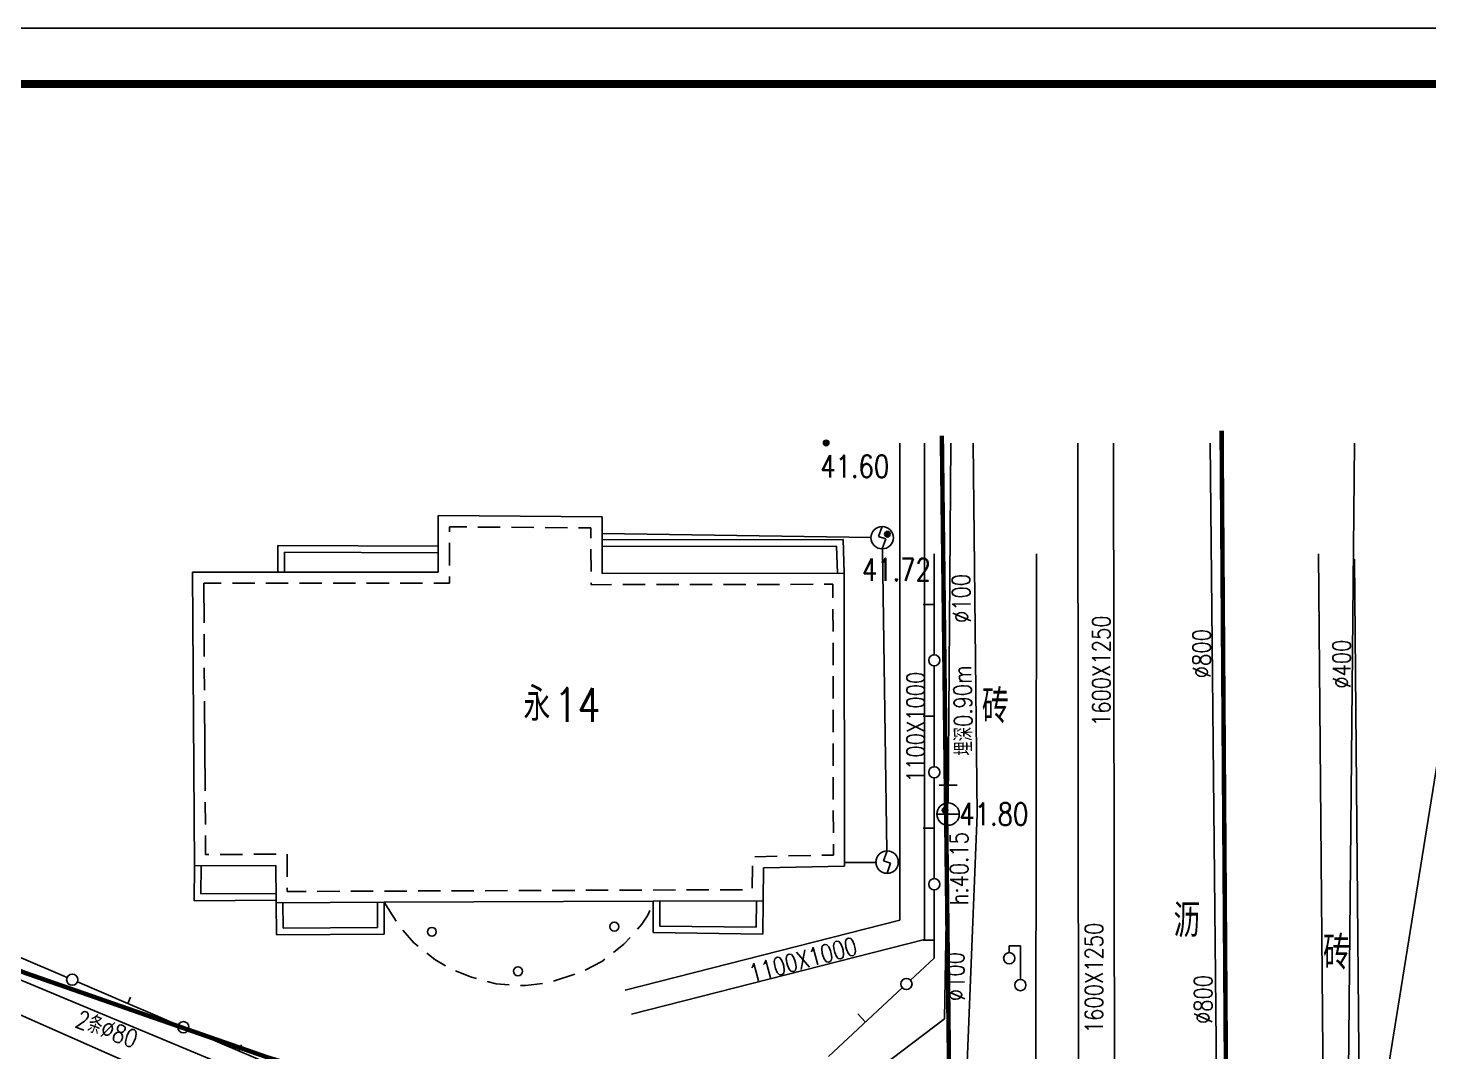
# Model space of a CAD drawing. Header units: inches. Extents: x 505347 to 508499, y 312634 to 313316.
# Drawn here: x 505456.9 to 505519.5, y 312912.7 to 312958.4 of the extents above; entities that cross this region are included whole.
import ezdxf
from ezdxf.lldxf.tags import DXFTag

# ---------------------------------------------------------------- set-up
doc = ezdxf.new("R2010")
doc.units = ezdxf.units.IN
doc.header["$LTSCALE"] = 0.5
doc.header["$MEASUREMENT"] = 0
doc.linetypes.add('ACAD_ISO05W100', pattern=[33, 24, -3, 0, -3, 0, -3])
doc.linetypes.add('B1', pattern=[3, 2, -1])
for name, color, linetype in [('BJ02', 7, 'Continuous'), ('BJ03', 7, 'Continuous'), ('BJ04', 7, 'Continuous'), ('BJ08', 7, 'Continuous'), ('BJ10', 7, 'Continuous'), ('上水井', 4, 'Continuous'), ('上水注记', 4, 'Continuous'), ('上水管线', 4, 'Continuous'), ('上水高程表', 4, 'Continuous'), ('热力注记', 40, 'Continuous'), ('热力管线', 40, 'Continuous'), ('照明井', 193, 'Continuous'), ('照明管线', 193, 'Continuous'), ('电力注记', 1, 'Continuous'), ('电力管线', 1, 'Continuous'), ('道路红线', 1, 'Continuous'), ('雨水注记', 34, 'Continuous'), ('雨水管线', 34, 'Continuous')]:
    doc.layers.add(name, color=color, linetype=linetype)
doc.styles.add('HZ', font='simplex.shx', dxfattribs={"bigfont": 'hztxt'})
doc.styles.add('细等线', font='txt.shx', dxfattribs={"bigfont": 'ht.shx'})
tags = doc.linetypes.add('DL', pattern='A,15,-4.925,[130,ltypeshp.shx,S=0.5,R=330,X=-0.15,Y=0.433],0,[130,ltypeshp.shx,S=0.4,R=90,X=0,Y=0],-0.15,[130,ltypeshp.shx,S=0.5,R=150,X=0,Y=-0.433],-4.925,15', length=40).pattern_tags.tags
tags[32:33] = [DXFTag(74, 4), DXFTag(75, 0), DXFTag(340, '0'), DXFTag(46, 1.0), DXFTag(50, 0.0), DXFTag(44, 0.0), DXFTag(45, 0.0)]
tags[30:31] = [DXFTag(74, 4), DXFTag(75, 0), DXFTag(340, '0'), DXFTag(46, 1.0), DXFTag(50, 0.0), DXFTag(44, 0.0), DXFTag(45, 0.0)]
tags[4:5] = [DXFTag(74, 4), DXFTag(75, 0), DXFTag(340, '0'), DXFTag(46, 1.0), DXFTag(50, 0.0), DXFTag(44, 0.0), DXFTag(45, 0.0)]
tags = doc.linetypes.add('SS', pattern='A,15,-1.9,[130,ltypeshp.shx,S=1,R=330,X=0,Y=0],-1.2,[130,ltypeshp.shx,S=1,R=330,X=0,Y=0],-1.9,15', length=35).pattern_tags.tags
tags[24:25] = [DXFTag(74, 4), DXFTag(75, 0), DXFTag(340, '0'), DXFTag(46, 1.0), DXFTag(50, 0.0), DXFTag(44, 0.0), DXFTag(45, 0.0)]
tags[22:23] = [DXFTag(74, 4), DXFTag(75, 0), DXFTag(340, '0'), DXFTag(46, 1.0), DXFTag(50, 0.0), DXFTag(44, 0.0), DXFTag(45, 0.0)]
tags[4:5] = [DXFTag(74, 4), DXFTag(75, 0), DXFTag(340, '0'), DXFTag(46, 1.0), DXFTag(50, 0.0), DXFTag(44, 0.0), DXFTag(45, 0.0)]

# ---------------------------------------------------------------- blocks, each defined once
blk = doc.blocks.new('b3525')
for p, q in [((-1, 3.5), (0, 3.5)), ((-1, 2.9), (-1, 3.5)), ((0, 0.5), (0, 3.5))]:
    blk.add_line(p, q)
for centre in [(-1, 2.4), (0, 0)]:
    blk.add_circle(centre, 0.5)
blk = doc.blocks.new('B8211')
blk.add_hatch(color=256).paths.add_polyline_path([(0.25, 0, 1), (-0.25, 0, 1)])
blk.add_circle((0, 0), 0.25)
blk = doc.blocks.new('B547')
at = {"linetype": 'Continuous'}
for p, q in [((0, 1), (-0.31427, 0.111111)), ((-0.31427, 0.111111), (0.31427, -0.111111)), ((0, -1), (0.31427, -0.111111))]:
    blk.add_line(p, q, dxfattribs=at)
blk.add_circle((0, 0), 1)
blk = doc.blocks.new('B553')
at = {"linetype": 'Continuous'}
for p, q in [((-0.8, 2.6), (0.8, 2.6)), ((0, 1), (0, 2.6)), ((-1, 0), (1, 0))]:
    blk.add_line(p, q, dxfattribs=at)
blk.add_circle((0, 0), 1, dxfattribs=at)
blk = doc.blocks.new('111111')
for p, q in [((518331.076, 303651.061), (518751.076, 303651.061)), ((518751.076, 303651.061), (518331.076, 303651.061))]:
    blk.add_line(p, q)
at = {"const_width": 0.35}
blk.add_lwpolyline([(518343.576, 303648.561), (518748.576, 303648.561), (518748.576, 303505.111), (518343.576, 303505.111)], close=True, dxfattribs=at)

msp = doc.modelspace()

# ---------------------------------------------------------------- linework, layer by layer
at = {"color": 1, "const_width": 0.2}
msp.add_lwpolyline([(505444.597, 312920.808), (505456.76, 312916.188), (505467.585, 312912.418), (505484.515, 312907.241), (505498.112, 312903.696), (505497.697, 312940.189)], dxfattribs=at)
at = {"layer": 'BJ02', "linetype": 'Continuous'}
for p, q in [((505475.191, 312936.625), (505482.518, 312936.565)), ((505475.193, 312935.257), (505475.191, 312936.625)), ((505476.47, 312936.115), (505475.692, 312936.121)), ((505475.692, 312936.121), (505475.692, 312935.899)), ((505482.518, 312936.565), (505482.52, 312935.541)), ((505476.97, 312936.11), (505477.97, 312936.102)), ((505478.47, 312936.098), (505479.47, 312936.09)), ((505479.97, 312936.086), (505480.97, 312936.078)), ((505482.019, 312936.069), (505481.47, 312936.074)), ((505482.02, 312935.618), (505482.019, 312936.069)), ((505482.52, 312935.541), (505482.522, 312934.037)), ((505493.283, 312935.556), (505482.522, 312935.541)), ((505493.331, 312934.055), (505493.283, 312935.556)), ((505475.193, 312935.257), (505468.024, 312935.283)), ((505468.024, 312935.283), (505468.024, 312934.098)), ((505475.192, 312934.957), (505468.324, 312934.982)), ((505468.324, 312934.982), (505468.324, 312934.098)), ((505475.195, 312934.097), (505475.193, 312935.257)), ((505475.693, 312935.399), (505475.693, 312935.258)), ((505475.693, 312935.258), (505475.694, 312934.399)), ((505482.021, 312935.118), (505482.022, 312934.118)), ((505492.992, 312935.256), (505482.522, 312935.241)), ((505493.031, 312934.045), (505492.992, 312935.256)), ((505464.215, 312934.098), (505468.024, 312934.098)), ((505464.306, 312920.974), (505464.215, 312934.098)), ((505468.024, 312934.098), (505475.195, 312934.097)), ((505475.695, 312933.899), (505475.696, 312933.597)), ((505482.023, 312933.536), (505482.023, 312933.618)), ((505482.522, 312934.037), (505493.331, 312934.055)), ((505493.331, 312934.055), (505493.353, 312920.967)), ((505464.72, 312933.598), (505465.498, 312933.598)), ((505464.72, 312933.598), (505464.731, 312931.827)), ((505465.998, 312933.598), (505466.998, 312933.598)), ((505467.498, 312933.598), (505468.498, 312933.598)), ((505468.998, 312933.598), (505469.998, 312933.598)), ((505470.498, 312933.598), (505471.498, 312933.598)), ((505471.998, 312933.597), (505472.998, 312933.597)), ((505473.498, 312933.597), (505474.498, 312933.597)), ((505475.696, 312933.597), (505474.998, 312933.597)), ((505482.941, 312933.538), (505482.023, 312933.536)), ((505483.441, 312933.539), (505484.441, 312933.54)), ((505484.941, 312933.541), (505485.941, 312933.543)), ((505486.441, 312933.544), (505487.441, 312933.545)), ((505487.941, 312933.546), (505488.941, 312933.548)), ((505489.441, 312933.549), (505490.441, 312933.55)), ((505490.941, 312933.551), (505491.941, 312933.553)), ((505492.832, 312933.554), (505492.441, 312933.554)), ((505492.833, 312932.945), (505492.832, 312933.554)), ((505492.834, 312932.445), (505492.835, 312931.445)), ((505464.741, 312930.328), (505464.734, 312931.327)), ((505492.836, 312930.945), (505492.838, 312929.945)), ((505464.752, 312928.828), (505464.745, 312929.828)), ((505492.839, 312929.445), (505492.84, 312928.445)), ((505464.755, 312928.328), (505464.783, 312924.328)), ((505492.841, 312927.945), (505492.843, 312926.945)), ((505464.772, 312925.828), (505464.766, 312926.828)), ((505492.844, 312926.445), (505492.845, 312925.445)), ((505492.846, 312924.945), (505492.848, 312923.945)), ((505464.793, 312922.828), (505464.786, 312923.828)), ((505492.849, 312923.445), (505492.851, 312922.445)), ((505464.797, 312922.328), (505464.803, 312921.477)), ((505492.852, 312921.457), (505492.851, 312921.945)), ((505464.803, 312921.477), (505464.952, 312921.478)), ((505466.452, 312921.489), (505465.452, 312921.482)), ((505467.952, 312921.499), (505466.952, 312921.492)), ((505468.449, 312920.492), (505468.442, 312921.492)), ((505490.341, 312921.407), (505489.341, 312921.387)), ((505491.84, 312921.437), (505490.841, 312921.417)), ((505492.34, 312921.447), (505492.852, 312921.457)), ((505464.306, 312920.974), (505464.292, 312919.42)), ((505467.945, 312920.999), (505464.306, 312920.974)), ((505464.606, 312920.971), (505464.595, 312919.722)), ((505467.956, 312919.445), (505467.945, 312920.999)), ((505489.237, 312920.983), (505489.223, 312919.983)), ((505489.736, 312920.895), (505489.715, 312919.414)), ((505493.353, 312920.967), (505489.736, 312920.895)), ((505468.452, 312919.992), (505468.453, 312919.832)), ((505472.293, 312919.847), (505471.293, 312919.843)), ((505473.793, 312919.853), (505472.793, 312919.849)), ((505475.293, 312919.859), (505474.293, 312919.855)), ((505476.793, 312919.864), (505475.793, 312919.861)), ((505478.293, 312919.87), (505477.293, 312919.866)), ((505479.793, 312919.876), (505478.793, 312919.872)), ((505481.293, 312919.882), (505480.293, 312919.878)), ((505482.793, 312919.887), (505481.793, 312919.884)), ((505484.293, 312919.893), (505483.293, 312919.889)), ((505485.793, 312919.899), (505484.793, 312919.895)), ((505487.293, 312919.905), (505486.293, 312919.901)), ((505488.793, 312919.91), (505487.793, 312919.907)), ((505464.292, 312919.42), (505467.956, 312919.445)), ((505464.595, 312919.722), (505467.954, 312919.745)), ((505467.957, 312919.33), (505467.956, 312919.445)), ((505472.778, 312919.349), (505467.957, 312919.33)), ((505467.957, 312919.33), (505467.967, 312917.891)), ((505468.257, 312919.332), (505468.265, 312918.193)), ((505468.453, 312919.832), (505469.293, 312919.835)), ((505470.793, 312919.841), (505469.793, 312919.837)), ((505472.482, 312918.222), (505472.478, 312919.348)), ((505484.794, 312919.395), (505472.778, 312919.349)), ((505472.783, 312917.924), (505472.778, 312919.349)), ((505472.778, 312919.349), (505473.316, 312918.507)), ((505489.715, 312919.414), (505484.794, 312919.395)), ((505484.794, 312919.395), (505484.799, 312917.993)), ((505485.094, 312919.396), (505485.098, 312918.289)), ((505489.398, 312918.232), (505489.415, 312919.418)), ((505489.694, 312917.928), (505489.715, 312919.414)), ((505484.568, 312918.774), (505484.288, 312918.368)), ((505484.644, 312918.984), (505484.568, 312918.774)), ((505468.265, 312918.193), (505472.482, 312918.222)), ((505474.112, 312917.542), (505473.607, 312918.101)), ((505484.288, 312918.368), (505484.099, 312918.156)), ((505484.799, 312917.993), (505489.694, 312917.928)), ((505485.098, 312918.289), (505489.398, 312918.232)), ((505467.967, 312917.891), (505472.783, 312917.924)), ((505474.303, 312917.387), (505474.112, 312917.542)), ((505483.491, 312917.474), (505483.028, 312917.114)), ((505483.766, 312917.783), (505483.491, 312917.474)), ((505456.36, 312916.951), (505458.613, 312915.989)), ((505475.043, 312916.788), (505474.692, 312917.073)), ((505475.514, 312916.508), (505475.043, 312916.788)), ((505482.634, 312916.807), (505482.504, 312916.705)), ((505476.688, 312916.002), (505475.964, 312916.293)), ((505480.35, 312915.822), (505481.3, 312916.135)), ((505482.504, 312916.705), (505481.761, 312916.324)), ((505459.073, 312915.792), (505461.327, 312914.83)), ((505476.901, 312915.946), (505476.688, 312916.002)), ((505477.78, 312915.713), (505477.384, 312915.818)), ((505478.368, 312915.658), (505477.78, 312915.713)), ((505479.091, 312915.636), (505478.867, 312915.636)), ((505479.861, 312915.727), (505479.091, 312915.636)), ((505461.327, 312914.83), (505461.445, 312915.106)), ((505462.451, 312914.35), (505461.327, 312914.83)), ((505463.58, 312913.868), (505462.451, 312914.35)), ((505464.04, 312913.672), (505468.548, 312911.748)), ((505466.294, 312912.71), (505466.412, 312912.986))]:
    msp.add_line(p, q, dxfattribs=at)
for points in [[(505497.359, 312934.907), (505497.359, 312930.407)], [(505497.359, 312932.657), (505496.859, 312932.657)], [(505497.359, 312929.907), (505497.359, 312925.407)], [(505497.359, 312927.657), (505496.859, 312927.657)], [(505497.359, 312924.907), (505497.359, 312920.407)], [(505497.359, 312922.657), (505496.859, 312922.657)], [(505497.359, 312919.907), (505497.359, 312916.855), (505496.298, 312915.87)], [(505497.359, 312917.657), (505496.859, 312917.657)], [(505495.931, 312915.53), (505492.634, 312912.468)], [(505494.283, 312913.999), (505493.942, 312914.365)]]:
    msp.add_lwpolyline(points, dxfattribs=at)
at = {"layer": 'BJ02', "linetype": 'Continuous', "elevation": 41.124}
msp.add_lwpolyline([(505516.402, 312904.249, 0.025333), (505516.402, 312904.249), (505516.133, 312934.671)], format="xyb", dxfattribs=at)
msp.add_lwpolyline([(505516.402, 312904.249), (505521.319, 312934.81)], dxfattribs=at)
at = {"layer": 'BJ02', "linetype": 'Continuous'}
for centre, radius in [((505497.359, 312930.157), 0.25), ((505497.359, 312925.157), 0.25), ((505497.359, 312920.157), 0.25), ((505474.911, 312918.03), 0.2), ((505483.065, 312918.264), 0.2), ((505458.843, 312915.891), 0.25), ((505478.759, 312916.27), 0.2), ((505496.115, 312915.7), 0.25), ((505463.81, 312913.77), 0.25)]:
    msp.add_circle(centre, radius, dxfattribs=at)
at = {"layer": 'BJ04', "elevation": 41.109}
msp.add_lwpolyline([(505501.922, 312934.907), (505501.876, 312901.237)], dxfattribs=at)
at = {"layer": 'BJ04'}
msp.add_lwpolyline([(505518.439, 312892.32), (505518.361, 312896.082, 0.025586), (505514.797, 312904.14), (505514.525, 312934.907)], format="xyb", dxfattribs=at)
at = {"layer": '上水管线', "linetype": 'SS', "ltscale": 0.6}
for points in [[(505497.979, 312923.767), (505498.096, 312939.863)], [(505516.139, 312939.863), (505515.618, 312885.207)], [(505497.967, 312922.846), (505497.812, 312914.144)], [(505453.276, 312915.752), (505482.751, 312902.724)], [(505482.751, 312902.724), (505497.812, 312914.144)]]:
    msp.add_lwpolyline(points, dxfattribs=at)
at = {"layer": '热力管线'}
for p, q in [((505503.81, 312907.545), (505503.767, 312939.863)), ((505505.41, 312907.545), (505505.367, 312939.863))]:
    msp.add_line(p, q, dxfattribs=at)
for points in [[(505495.817, 312939.863), (505495.817, 312918.545)], [(505496.917, 312939.863), (505496.917, 312917.69)], [(505495.817, 312918.545), (505483.554, 312915.425)], [(505496.917, 312917.69), (505483.825, 312914.359)]]:
    msp.add_lwpolyline(points, dxfattribs=at)
at = {"layer": '照明管线', "linetype": 'DL'}
for points in [[(505494.554, 312935.65), (505482.519, 312935.825)], [(505495.244, 312921.639), (505495.039, 312935.12)]]:
    msp.add_lwpolyline(points, dxfattribs=at)
at = {"layer": '照明管线', "linetype": 'DL', "elevation": 42.443}
msp.add_lwpolyline([(505494.795, 312921.131), (505493.353, 312921.128)], dxfattribs=at)
at = {"layer": '电力管线', "linetype": 'DL'}
for points in [[(505499.275, 312923.287), (505499.096, 312939.863)], [(505499.275, 312923.287), (505498.584, 312906.248)]]:
    msp.add_lwpolyline(points, dxfattribs=at)
at = {"layer": '电力管线', "linetype": 'DL', "elevation": 41.385}
msp.add_lwpolyline([(505454.23, 312916.832), (505485.27, 312903.89)], dxfattribs=at)
at = {"layer": '道路红线'}
for p, q in [((505497.697, 312940.189), (505498.112, 312903.696)), ((505453.645, 312917.325), (505459.875, 312915.051)), ((505459.875, 312915.051), (505466.144, 312912.887)), ((505466.144, 312912.887), (505472.45, 312910.832))]:
    msp.add_line(p, q, dxfattribs=at)
at = {"layer": '道路红线', "linetype": 'ACAD_ISO05W100', "const_width": 0.2}
msp.add_lwpolyline([(505510.197, 312940.415), (505510.652, 312873.145)], dxfattribs=at)
at = {"layer": '雨水管线'}
msp.add_lwpolyline([(505510.021, 312907.129), (505509.693, 312939.863)], dxfattribs=at)

# ---------------------------------------------------------------- block references
msp.add_blockref('111111', (-12917.139, 9307.337, 82.3))
at = {"layer": 'BJ03', "xscale": 0.5, "yscale": 0.5, "zscale": 0.5}
msp.add_blockref('b3525', (505501.207, 312915.652, 41.157), dxfattribs=at)
at = {"layer": 'BJ08', "xscale": 0.5, "yscale": 0.5, "zscale": 0.5}
for p in [(505492.528, 312939.866, 41.602), (505495.264, 312935.79, 41.715), (505497.842, 312923.468, 41.8)]:
    msp.add_blockref('B8211', p, dxfattribs=at)
at = {"layer": '上水井', "xscale": 0.5, "yscale": 0.5, "zscale": 0.5}
msp.add_blockref('B553', (505497.975, 312923.287, 83.561), dxfattribs=at)
at = {"layer": '照明井', "xscale": 0.5, "yscale": 0.5, "zscale": 0.5}
for p in [(505495.031, 312935.634, 41.965), (505495.251, 312921.145, 41.965)]:
    msp.add_blockref('B547', p, dxfattribs=at)

# ---------------------------------------------------------------- texts
at = {"layer": 'BJ08', "style": '细等线', "width": 0.8}
for s, p in [('41.60', (505492.263, 312938.317, 41.602)), ('41.72', (505494.124, 312933.705, 41.715)), ('41.80', (505498.475, 312922.787, 41.8))]:
    msp.add_text(s, height=1, dxfattribs=at).set_placement(p)
at = {"layer": 'BJ10', "linetype": 'Continuous', "style": 'HZ', "width": 0.8}
for s, p in [('永', (505479.005, 312927.451)), ('14', (505480.387, 312927.417)), ('砖', (505499.486, 312927.351)), ('沥', (505508.046, 312917.785)), ('砖', (505514.732, 312916.345))]:
    msp.add_text(s, height=1.5, dxfattribs=at).set_placement(p)
at = {"layer": '上水注记', "style": 'HZ', "width": 0.8}
for s, rotation, p in [('%%c100', 91.07179, (505498.99, 312931.829)), ('%%c400', 89.99033, (505515.961, 312928.888)), ('%%c100', 91.07179, (505498.724, 312914.941))]:
    msp.add_text(s, height=0.8, rotation=rotation, dxfattribs=at).set_placement(p)
at = {"layer": '上水高程表', "style": 'HZ', "width": 0.8}
msp.add_text('h:40.15', height=0.8, rotation=90, dxfattribs=at).set_placement((505498.867, 312919.218))
at = {"layer": '热力注记', "linetype": 'B1', "ltscale": 0.5, "style": 'HZ', "width": 0.8}
for s, rotation, p in [('1600X1250', 90, (505505.222, 312927.222)), ('1100X1000', 90, (505496.926, 312924.713)), ('1100X1000', 15.04031, (505489.214, 312915.76))]:
    msp.add_text(s, height=0.8, rotation=rotation, dxfattribs=at).set_placement(p)
at = {"layer": '热力注记', "style": 'HZ', "width": 0.8}
msp.add_text('1600X1250', height=0.8, rotation=90, dxfattribs=at).set_placement((505504.895, 312913.504))
at = {"layer": '电力注记', "style": 'HZ', "width": 0.8}
for s, rotation, p in [('埋深0.90m', 91.16847, (505499.085, 312925.911)), ('2条%%c80', 339.70956, (505458.923, 312913.802))]:
    msp.add_text(s, height=0.8, rotation=rotation, dxfattribs=at).set_placement(p)
at = {"layer": '雨水注记', "style": 'HZ', "width": 0.8}
for p in [(505509.706, 312929.357), (505509.772, 312913.91)]:
    msp.add_text('%%c800', height=0.8, rotation=90, dxfattribs=at).set_placement(p)

doc.saveas('drawing.dxf')
